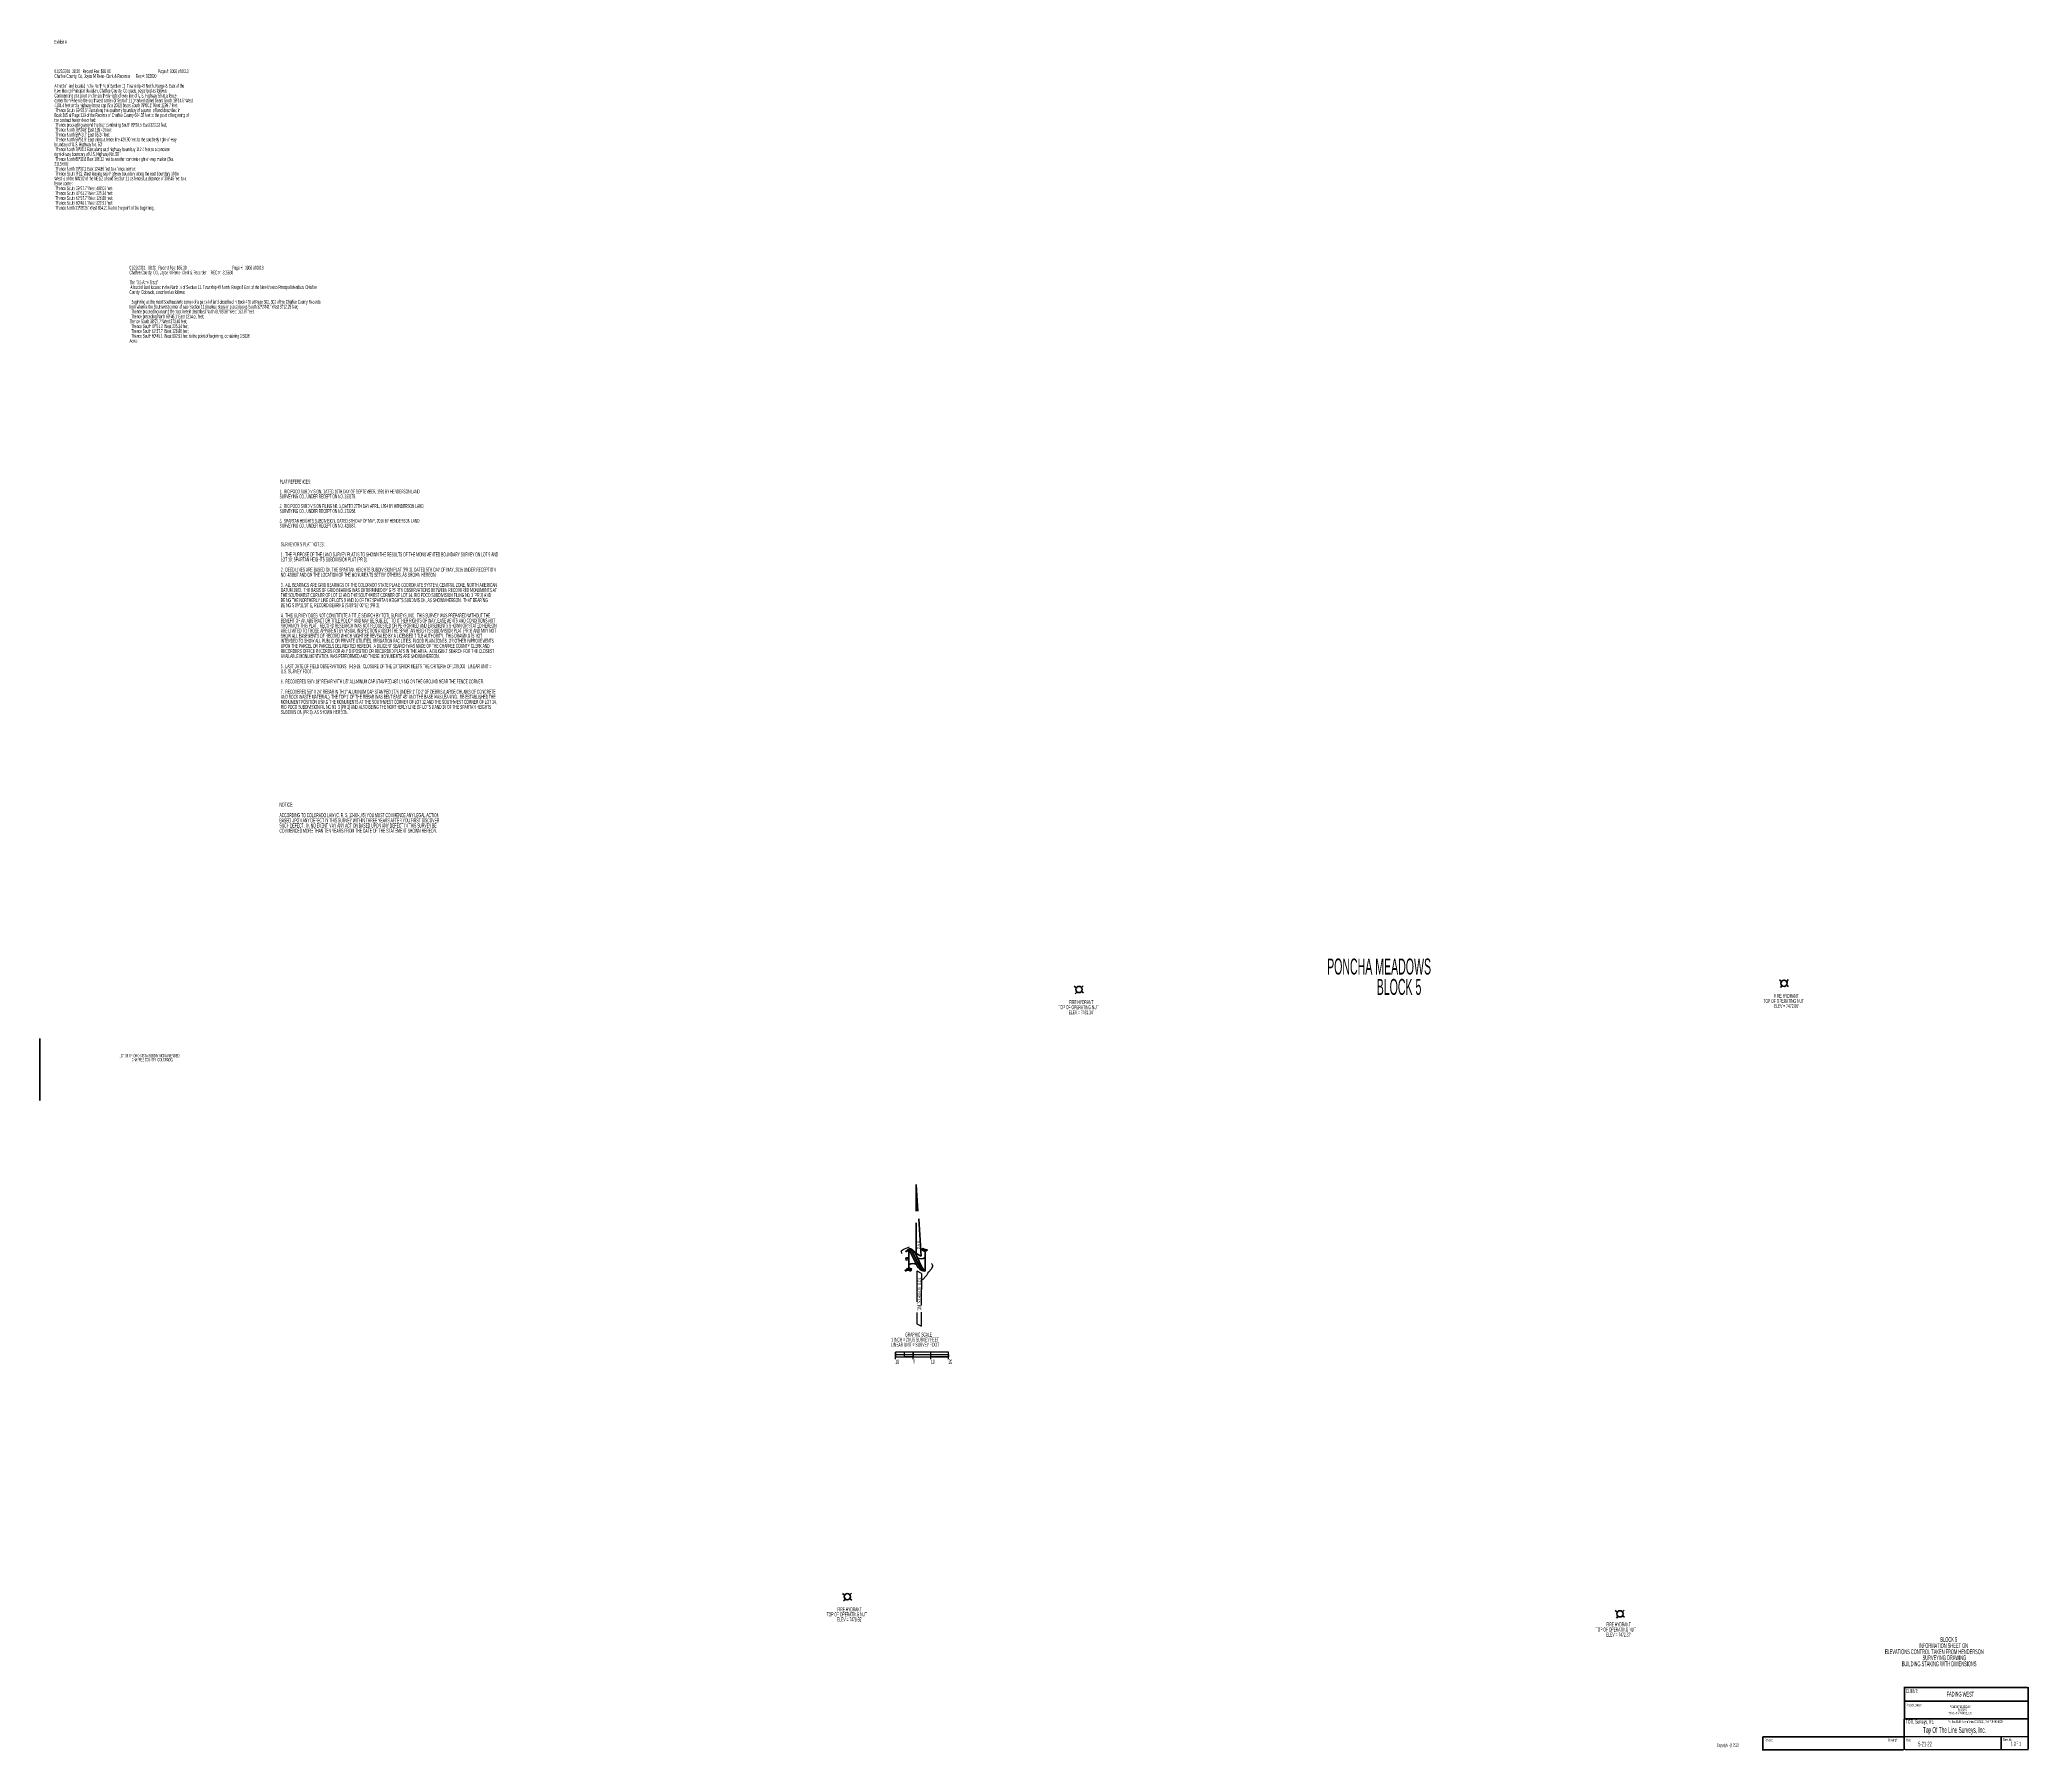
# Model space of a CAD drawing. Extents: x 2835785 to 2851632, y 1243954 to 1251877.
# Drawn here: x 2849944 to 2851632, y 1247107 to 1248559 of the extents above; entities that cross this region are included whole.
import ezdxf

# ---------------------------------------------------------------- set-up
doc = ezdxf.new("R2010")
doc.units = 0
doc.header["$MEASUREMENT"] = 0
for name, color, linetype, true_color in [('Dot_Layer', 7, 'Continuous', 0x000000), ('Layout', 5, 'Continuous', 0x0000ff), ('Text', 5, 'Continuous', 0x0000ff)]:
    doc.layers.add(name, color=color, linetype=linetype, true_color=true_color)

msp = doc.modelspace()

# ---------------------------------------------------------------- linework, layer by layer
at = {"layer": 'Dot_Layer', "color": 18, "linetype": 'ByBlock', "lineweight": 25, "ltscale": 30, "true_color": 0x000000}
msp.add_line((2850688.5, 1247514.3), (2850692.3, 1247512.1), dxfattribs=at)
at = {"layer": 'Layout', "color": 18, "linetype": 'ByBlock', "lineweight": 50, "ltscale": 30, "true_color": 0x000000}
for p, q in [((2850823.5, 1247754.6), (2850822, 1247755.7)), ((2850828.2, 1247754.5), (2850829.7, 1247756)), ((2851422, 1247759.9), (2851420.5, 1247761)), ((2851422.6, 1247756), (2851421.4, 1247754.7)), ((2851426.7, 1247759.8), (2851428.1, 1247761.3)), ((2851426.8, 1247756.4), (2851428.3, 1247755.3)), ((2850824.2, 1247750.6), (2850823, 1247749.3)), ((2850828.3, 1247751.1), (2850829.9, 1247750)), ((2850627, 1247239.3), (2850625.5, 1247240.4)), ((2850627.6, 1247235.4), (2850626.4, 1247234)), ((2850631.7, 1247239.2), (2850633.1, 1247240.7)), ((2850631.8, 1247235.8), (2850633.3, 1247234.7)), ((2851282.7, 1247224.8), (2851281.2, 1247225.9)), ((2851283.4, 1247220.9), (2851282.2, 1247219.5)), ((2851287.4, 1247224.7), (2851288.9, 1247226.2)), ((2851287.5, 1247221.3), (2851289, 1247220.2))]:
    msp.add_line(p, q, dxfattribs=at)
at = {"layer": 'Layout', "color": 5, "linetype": 'ByBlock', "lineweight": 80, "ltscale": 30, "true_color": 0x0000ff}
for p, q in [((2849944.3, 1247658.8), (2849944.3, 1247711.3)), ((2851631.2, 1247160.7), (2851526.2, 1247160.7)), ((2851631.3, 1247149.1), (2851526.3, 1247149.1)), ((2851526.6, 1247159.9), (2851526.5, 1247107.8)), ((2851631.7, 1247108.4), (2851631.7, 1247160.9)), ((2851631.3, 1247134.1), (2851526.3, 1247134.1)), ((2851482.3, 1247118.6), (2851406.6, 1247118.6)), ((2851406.6, 1247118.6), (2851406.6, 1247107.4)), ((2851526.6, 1247118.6), (2851481.6, 1247118.6)), ((2851631.6, 1247119.1), (2851526.3, 1247118.7)), ((2851608.8, 1247107.7), (2851608.7, 1247119)), ((2851405.9, 1247107.8), (2851480.9, 1247107.8)), ((2851480.9, 1247107.8), (2851525.9, 1247107.8)), ((2851527.2, 1247107.9), (2851631.6, 1247107.8))]:
    msp.add_line(p, q, dxfattribs=at)
at = {"layer": 'Layout', "color": 5, "linetype": 'ByBlock', "lineweight": 50, "ltscale": 30, "true_color": 0x0000ff}
for p, q in [((2850687.9, 1247564.7), (2850687.9, 1247587.4)), ((2850688, 1247587.1), (2850689.4, 1247564.9)), ((2850687.9, 1247529), (2850687.9, 1247555)), ((2850690.1, 1247558.3), (2850692.3, 1247526.7)), ((2850681.8, 1247530.8), (2850681.8, 1247516.5)), ((2850683.2, 1247529.8), (2850689.8, 1247516.7)), ((2850685, 1247529.9), (2850691.2, 1247517.2)), ((2850686.7, 1247530.1), (2850692.4, 1247517.9)), ((2850692.3, 1247526.6), (2850687.9, 1247529)), ((2850695.5, 1247531), (2850695.5, 1247514))]:
    msp.add_line(p, q, dxfattribs=at)
at = {"layer": 'Layout', "color": 5, "linetype": 'ByBlock', "lineweight": 25, "ltscale": 30, "true_color": 0x0000ff}
for p, q in [((2850678, 1247532.8), (2850682.4, 1247534.6)), ((2850675.3, 1247530.8), (2850675.4, 1247531.2)), ((2850675.4, 1247530.3), (2850675.3, 1247530.8)), ((2850675.4, 1247531.2), (2850675.7, 1247531.5)), ((2850675.8, 1247529.2), (2850675.4, 1247530.3)), ((2850675.7, 1247531.5), (2850676.1, 1247531.8)), ((2850676.1, 1247529), (2850675.8, 1247529.2)), ((2850676.1, 1247531.8), (2850676.9, 1247532.2)), ((2850677, 1247532.3), (2850678, 1247532.7)), ((2850692.9, 1247531.9), (2850693.8, 1247533.4)), ((2850700.9, 1247520.3), (2850701.3, 1247520)), ((2850701.4, 1247516.9), (2850701, 1247515.8)), ((2850701.4, 1247520), (2850701.6, 1247519.5)), ((2850701.7, 1247517.9), (2850701.4, 1247516.9)), ((2850701.6, 1247519.5), (2850701.8, 1247518.7)), ((2850701.8, 1247518.6), (2850701.7, 1247517.9)), ((2850683.9, 1247515.9), (2850683.5, 1247514)), ((2850688.5, 1247514.2), (2850688.5, 1247487.9)), ((2850692.4, 1247512), (2850692.3, 1247484.9)), ((2850696.6, 1247510.2), (2850693.4, 1247506.6)), ((2850697, 1247510.7), (2850696.6, 1247510.2)), ((2850697.3, 1247511.3), (2850697, 1247510.7)), ((2850697.2, 1247511.1), (2850697.9, 1247512.2)), ((2850698, 1247512.3), (2850698.6, 1247513.2)), ((2850698.6, 1247513.2), (2850701.1, 1247516)), ((2850688.5, 1247478.9), (2850688.5, 1247469.2)), ((2850688.5, 1247469.2), (2850692.5, 1247467.1)), ((2850692.5, 1247467.1), (2850692.5, 1247479.1))]:
    msp.add_line(p, q, dxfattribs=at)
at = {"layer": 'Layout', "color": 5, "linetype": 'ByBlock', "ltscale": 30, "true_color": 0x0000ff}
for p, q in [((2850670.5, 1247439.3), (2850670.5, 1247445.2)), ((2850670.5, 1247441.2), (2850670.5, 1247445.2)), ((2850670.5, 1247443.2), (2850715.5, 1247443.2)), ((2850678, 1247441.2), (2850678, 1247445.2)), ((2850685.5, 1247439.3), (2850685.5, 1247445.2)), ((2850685.5, 1247441.2), (2850685.5, 1247445.2)), ((2850700.5, 1247439.3), (2850700.5, 1247445.2)), ((2850715.5, 1247439.3), (2850715.5, 1247445.2))]:
    msp.add_line(p, q, dxfattribs=at)
for points in [[(2850670.5, 1247441.2), (2850715.5, 1247441.2), (2850715.5, 1247445.2), (2850670.5, 1247445.2), (2850670.5, 1247441.2)], [(2850670.5, 1247443.2), (2850678, 1247443.2), (2850678, 1247445.2), (2850670.5, 1247445.2), (2850670.5, 1247443.2)], [(2850678, 1247443.2), (2850685.5, 1247443.2), (2850685.5, 1247441.2), (2850678, 1247441.2), (2850678, 1247443.2)], [(2850685.5, 1247443.2), (2850700.5, 1247443.2), (2850700.5, 1247445.2), (2850685.5, 1247445.2), (2850685.5, 1247443.2)], [(2850700.5, 1247443.2), (2850715.5, 1247443.2), (2850715.5, 1247441.2), (2850700.5, 1247441.2), (2850700.5, 1247443.2)]]:
    msp.add_lwpolyline(points, dxfattribs=at)
at = {"layer": 'Layout', "color": 18, "linetype": 'ByBlock', "lineweight": 50, "ltscale": 30, "true_color": 0x000000}
for centre in [(2850826.1, 1247752.9), (2851424.5, 1247758.2), (2850629.5, 1247237.6), (2851285.3, 1247223.1)]:
    msp.add_circle(centre, 2.66, dxfattribs=at)
at = {"layer": 'Layout', "color": 5, "linetype": 'ByBlock', "lineweight": 25, "ltscale": 30, "true_color": 0x0000ff}
for centre, radius, start, end in [((2850684.6, 1247523.9), 5.57, 170.5733, 188.4775), ((2850680.4, 1247521.2), 3.57, 67.5387, 114.2002), ((2850680.4, 1247522.1), 3.07, 63.4349, 116.5651), ((2850680.5, 1247520.3), 3.07, 63.4349, 116.5651)]:
    msp.add_arc(centre, radius, start, end, dxfattribs=at)
at = {"layer": 'Layout', "color": 5, "linetype": 'ByBlock', "lineweight": 50, "ltscale": 30, "true_color": 0x0000ff}
for centre, radius, start, end in [((2850684.5, 1247527.5), 6.08, 122.9934, 153.5057), ((2850681.9, 1247528.5), 3.31, 23.7858, 149.2587), ((2850681, 1247528.4), 2.62, 30.8007, 136.0702), ((2850682.6, 1247528.8), 4.11, 79.4895, 110.4107), ((2850685.1, 1247512.9), 7.5, 63.7832, 115.6677), ((2850681.1, 1247526.6), 6.57, 31.7455, 69.9288), ((2850692, 1247530.3), 5.89, 237.7244, 306.5077), ((2850698.5, 1247522.6), 9.11, 216.5471, 250.3648), ((2850707.7, 1247527.1), 17.8, 211.1163, 226.9444), ((2850695.3, 1247534.5), 3.54, 228.1797, 312.632), ((2850696.1, 1247535.4), 3.81, 224.9575, 295.0171), ((2850697.3, 1247536.6), 4.75, 222.4226, 274.4377), ((2850682, 1247512.9), 3.54, 56.3207, 163.4018), ((2850681.7, 1247511.7), 3.81, 58.11, 144.1977), ((2850681.1, 1247509.8), 4.79, 59.4021, 121.0317), ((2850695.2, 1247520.8), 6.76, 217.2673, 272.7345)]:
    msp.add_arc(centre, radius, start, end, dxfattribs=at)

# ---------------------------------------------------------------- texts
at = {"layer": 'Layout'}
for s, height, width, p in [('Exhibit A', 3.26, 0.49368, (2849956.7, 1248555.4)), ('01/22/2001  08:20   Record Fee: $65.00                                                      Page #: 0006 of 0013', 3.2583, 0.49368, (2849956.7, 1248530.5)), ('Chaffee County, Co, Joyce M Reno- Clerk & Recorder      Rec #: 315630', 3.258, 0.49368, (2849956.7, 1248526.4)), ('A tract of land located in the North ½ of Section 11, Township 49 North, Range 8. East of the ', 3.258, 0.49368, (2849956.7, 1248518.1)), ('Commencing at a point on the southerly right-of-way line of U.S. Highway 50 at a fence ', 3.258, 0.49368, (2849956.7, 1248509.8)), ('New Mexico Principal Meridian, Chaffee County, Colorado, described as follows:', 3.258, 0.49368, (2849956.7, 1248514)), ("corner from whence the southwest corner of Section 11 (marked stone) bears South 18º14.5' West ", 3.258, 0.49368, (2849956.7, 1248505.7)), ("4184.4 feet and a highway brass cap (Sta 2082) bears South 79º00.1' West 1299.7 feet:", 3.258, 0.49368, (2849956.7, 1248501.6)), ('Book 385 at Page 139 of the Records of Chaffee County 664.02 feet to the point of beginning of ', 3.258, 0.49368, (2849956.7, 1248493.3)), ("^IThence South 89º28.5' East along the southerly boundary of a parcel of land described in ", 3.258, 0.49368, (2849956.7, 1248497.4)), ('the contract herein described:', 3.258, 0.49368, (2849956.7, 1248489.1)), ("^IThence proceeding around the tract continuing South 89º28.5' East 323.33 feet,", 3.258, 0.49368, (2849956.7, 1248485)), ("^IThence North 76º04.6' East 139.43 feet:", 3.258, 0.49368, (2849956.7, 1248480.9)), ("^IThence North 59º43.7' East 85.24 feet:", 3.258, 0.49368, (2849956.7, 1248476.7)), ('boundary of U.S. Highway No. 50:', 3.258, 0.49368, (2849956.7, 1248468.4)), ('right-of-way boundary of U.S. Highway No. 50:', 3.258, 0.49368, (2849956.7, 1248460.2)), ("^IThence North 56º51.9' East along a fence line 429.90 feet to the southerly right-of-way ", 3.258, 0.49368, (2849956.7, 1248472.6)), ('^IThence North 79º00.1 East along said highway boundary 112.4 feet to a concrete ', 3.258, 0.49368, (2849956.7, 1248464.3)), ('2113+00):', 3.26, 0.49368, (2849956.7, 1248451.9)), ('^IThence North 60º00.6 East 106.12 feet to another concrete right-of-way marker (Sta ', 3.258, 0.49368, (2849956.7, 1248456)), ('^IThence North 79º00.1 East 124.86 feet to a fence corner:', 3.258, 0.49368, (2849956.7, 1248447.7)), ("^IThence South 0º02' West leaving said highway boundary along the east boundary of the ", 3.258, 0.49368, (2849956.7, 1248443.6)), ('West ½ of the NW1/2 of the NE1/2 of said Section 11 as fenced, a distance of 308.48 feet to a ', 3.258, 0.49368, (2849956.7, 1248439.5)), ('fence corner:', 3.258, 0.49368, (2849956.7, 1248435.3)), ("^IThence South 39º27.7' West 498.05 feet:", 3.258, 0.49368, (2849956.7, 1248431.2)), ("^IThence South 47º51.2' West 225.34 feet:", 3.258, 0.49368, (2849956.7, 1248427)), ("^IThence South 62º37.7' West 126.88 feet:", 3.258, 0.49368, (2849956.7, 1248422.9)), ("^IThence South 60º46.1' West 629.91 feet:", 3.258, 0.49368, (2849956.7, 1248418.8)), ('^IThence North 01º05\'36" West 834.21 feet to the point of the beginning.', 3.258, 0.49368, (2849956.7, 1248414.6)), ('01/22/2001   08:20   Record Fee: $65.00                                                    Page #:  0008 of 0013', 3.2583, 0.49368, (2850020.4, 1248363.8)), ('Chaffee County, CO, Joyce M Reno- Clerk & Recorder     REC #:  315630', 3.258, 0.49368, (2850020.4, 1248359.7)), ('The "3.5 Acre Tract" ', 3.258, 0.49368, (2850020.4, 1248351.4)), ('County, Colorado, described as follows:', 3.258, 0.49368, (2850020.4, 1248343.1)), ('^IA tract of land located in the North ½ of Section 11, Township 49 North, Range 8 East of the New Mexico Principal Meridian, CHaffee ', 3.2583, 0.49368, (2850020.4, 1248347.3)), ('from whence the Southwest corner of said Section 11 (marked stone in place) bears South 32º24\'41" West 3712.25 feet; ', 3.2583, 0.49368, (2850020.4, 1248330.7)), ('^I^IThence proceeding around the tract herein described North 01º05\'36" West 163.87 feet;', 3.258, 0.49368, (2850020.4, 1248326.6)), ('^I^IBeginning as the most Southeasterly corner of a parcel of land described in Book 470 at Page 302, 303 of the Chaffee County Records ', 3.2583, 0.49368, (2850020.4, 1248334.8)), ("Thence South 39º27.7' West 270.40 feet;", 3.258, 0.49368, (2850020.4, 1248318.3)), ("^I^IThence preceding North 60º46.1' East 1214.o1 feet;", 3.258, 0.49368, (2850020.4, 1248322.4)), ("^I^IThence South 47º51.2' West 225.34 feet;", 3.258, 0.49368, (2850020.4, 1248314.1)), ("^I^IThence South 62º37.7' West 126.88 feet;", 3.258, 0.49368, (2850020.4, 1248310)), ('Acres', 3.26, 0.49368, (2850020.4, 1248301.7)), ("^I^IThence South 60º46.1' West 692.91 feet to the point of beginning, containing 3.5036 ", 3.258, 0.49368, (2850020.4, 1248305.9)), ('PLAT REFERENCES:', 3.258, 0.49368, (2850147.8, 1248182.2)), ('1.  RIO POCO SUBDIVISION, DATED 10TH DAY OF SEPTEMBER, 1991 BY HENDERSON LAND ', 3.258, 0.49368, (2850147.8, 1248173.9)), ('SURVEYING CO., UNDER RECEPTION NO. 263178.', 3.258, 0.49368, (2850147.8, 1248169.7)), ('2.  RIO POCO SUBDIVISION FILING N0. 3, DATED 27TH DAY APRIL, 1994 BY HENDERSON LAND ', 3.258, 0.49368, (2850147.8, 1248161.5)), ('SURVEYING CO., UNDER RECEPTION NO. 273266.', 3.258, 0.49368, (2850147.8, 1248157.3)), ('3.  SPARTAN HEIGHTS SUBDIVISION, DATED 5TH DAY OF MAY, 2016 BY HENDERSON LAND ', 3.258, 0.49368, (2850147.8, 1248149)), ('SURVEYING CO., UNDER RECEPTION NO. 428887.', 3.258, 0.49368, (2850147.8, 1248144.9)), ("SURVEYOR'S PLAT NOTES:", 3.395, 0.493735, (2850148.8, 1248129)), ('2.  DEED LINES ARE BASED ON THE SPARTAN HEIGHTS SUBDIVISION PLAT (PR 3), DATED 5TH DAY OF MAY, 2016 UNDER RECEPTION ', 3.395, 0.493735, (2850148.8, 1248107.5)), ('1.  THE PURPOSE OF THE LAND SURVEY PLAT IS TO SHOWN THE RESULTS OF THE MONUMENTED BOUNDARY SURVEY ON LOT 9 AND ', 3.395, 0.493735, (2850148.8, 1248120.4)), ('LOT 10; SPARTAN HEIGHTS SUBDIVISION PLAT (PR 3).', 3.395, 0.493735, (2850148.8, 1248116.1)), ('3.  ALL BEARINGS ARE GRID BEARINGS OF THE COLORADO STATE PLANE COORDINATE SYSTEM, CENTRAL ZONE, NORTH AMERICAN ', 3.395, 0.493735, (2850148.8, 1248094.5)), ('NO. 428887 AND ON THE LOCATION OF THE MONUMENTS SET BY OTHERS, AS SHOWN HEREON.', 3.395, 0.493735, (2850148.8, 1248103.1)), ('DATUM 1983.  THE BASIS OF GRID BEARING WAS DETERMINED BY GPS RTK OBSERVATIONS BETWEEN RECOVERED MONUMENTS AT ', 3.395, 0.493735, (2850148.8, 1248090.2)), ('THE SOUTHWEST CORNER OF LOT 12 AND THE SOUTHWEST CORNER OF LOT 14, RIO POCO SUBDIVISION FILING N0. 3 [PR 2] AND ', 3.395, 0.493735, (2850148.8, 1248085.9)), ('BEING THE NORTHERLY LINE OF LOTS 9 AND 10 OF THE SPARTAN HEIGHTS SUBDIVISION, AS SHOWN HEREON.  THAT BEARING ', 3.395, 0.493735, (2850148.8, 1248081.6)), ('BEING S 89%%D11\'10" E, RECORD BEARING (S 89%%D35\' 00" E) (PR 3).', 3.395, 0.493735, (2850148.8, 1248077.3)), ('4.  THIS SURVEY DOES NOT CONSTITUTE A TITLE SEARCH BY TOTL SURVEYS, INC.  THIS SURVEY WAS PREPARED WITHOUT THE ', 3.395, 0.493735, (2850148.8, 1248068.6)), ('ARE LIMITED TO THOSE APPARENT BY VISUAL INSPECTION AND/OR THE SPARTAN HEIGHTS SUBDIVISION PLAT (PR 3) AND MAY NOT ', 3.395, 0.493735, (2850148.8, 1248055.7)), ('SHOWN ON THIS PLAT.  RECORD RESEARCH WAS NOT REQUESTED OR PERFORMED AND EASEMENTS SHOWN OR STATED HEREON ', 3.395, 0.493735, (2850148.8, 1248060)), ('BENEFIT OF AN ABSTRACT OR TITLE POLICY AND MAY BE SUBJECT TO OTHER RIGHTS OF WAY, EASEMENTS AND CONDITIONS NOT ', 3.395, 0.493735, (2850148.8, 1248064.3)), ('SHOW ALL EASEMENTS OF RECORD WHICH MIGHT BE REVEALED BY A LICENSED TITLE AUTHORITY.  THIS DRAWING IS NOT ', 3.395, 0.493735, (2850148.8, 1248051.4)), ('INTENDED TO SHOW ALL PUBLIC OR PRIVATE UTILITIES, IRRIGATION FACILITIES, FLOOD PLAIN ZONES, OR OTHER IMPROVEMENTS ', 3.395, 0.493735, (2850148.8, 1248047.1)), ('UPON THE PARCEL OR PARCELS DELINEATED HEREON.  A DILIGENT SEARCH WAS MADE OF THE CHAFFEE COUNTY CLERK AND ', 3.395, 0.493735, (2850148.8, 1248042.8)), ('RECORDERS OFFICE RECORDS FOR ANY DEPOSITED OR RECORDED PLATS IN THE AREA.  A DILIGENT SEARCH FOR THE CLOSEST ', 3.395, 0.493735, (2850148.8, 1248038.4)), ('AVAILABLE MONUMENTATION WAS PERFORMED AND THOSE MONUMENTS ARE SHOWN HEREON.', 3.395, 0.493735, (2850148.8, 1248034.1)), ('5.  LAST DATE OF FIELD OBSERVATIONS:  9-19-19.  CLOSURE OF THE EXTERIOR MEETS THE CRITERIA OF 1/30,000.  LINEAR UNIT = ', 3.395, 0.493735, (2850148.8, 1248025.5)), ('U.S. SURVEY FOOT.', 3.395, 0.493735, (2850148.8, 1248021.2)), ('6.  RECOVERED 5/8"x 18" REBAR WITH 1/5" ALUMINUM CAP STAMPED 487 LYING ON THE GROUND NEAR THE FENCE CORNER.', 3.395, 0.493735, (2850148.8, 1248012.6)), ('7.  RECOVERED 5/8" X 24" REBAR WITH 1" ALUMINUM CAP STAMPED 1776 UNDER 1\' TO 2\' OF DEBRIS (LARGE CHUNKS OF CONCRETE ', 3.395, 0.493735, (2850148.8, 1248003.9)), ("AND ROCK WASTE MATERIAL), THE TOP 1' OF THE REBAR WAS BENT EAST 45%%D AND THE BASE WAS LEANING.  RE-ESTABLISHED THE ", 3.395, 0.493735, (2850148.8, 1247999.6)), ('SUBDIVISION (PR 3), AS SHOWN HEREON.', 3.395, 0.493735, (2850148.8, 1247986.7)), ('MONUMENT POSITION USING THE MONUMENTS AT THE SOUTHWEST CORNER OF LOT 12 AND THE SOUTHWEST CORNER OF LOT 14, ', 3.395, 0.493735, (2850148.8, 1247995.3)), ('RIO POCO SUBDIVISION FILING N0. 3 [PR 2] AND ALSO BEING THE NORTHERLY LINE OF LOTS 9 AND 10 OF THE SPARTAN HEIGHTS ', 3.395, 0.493735, (2850148.8, 1247991)), ('NOTICE:', 3.48, 0.493881, (2850147.7, 1247908)), ('ACCORDING TO COLORADO LAW (C. R. S. 13-80-105) YOU MUST COMMENCE ANY LEGAL ACTION ', 3.477, 0.493881, (2850147.7, 1247899.1)), ('SUCH DEFECT.  IN NO EVENT MAY ANY ACTION BASED UPON ANY DEFECT IN THIS SURVEY BE ', 3.477, 0.493881, (2850147.7, 1247890.3)), ('COMMENCED MORE THAN TEN YEARS FROM THE DATE OF THE STATEMENT SHOWN HEREON.', 3.477, 0.493881, (2850147.7, 1247885.9)), ('BASED UPON ANY DEFECT IN THIS SURVEY WITHIN THREE YEARS AFTER YOU FIRST DISCOVER ', 3.477, 0.493881, (2850147.7, 1247894.7)), ('PONCHA MEADOWS', 13.578, 0.493958, (2851036.7, 1247765.6)), ('BLOCK 5', 13.58, 0.493958, (2851078.8, 1247748.3)), ('TOP OF OPERATING NUT', 3.395, 0.493735, (2850808.6, 1247736.2)), ('FIRE HYDRANT', 3.395, 0.493735, (2850817.7, 1247740.5)), ('TOP OF OPERATING NUT', 3.395, 0.493735, (2851407, 1247741.5)), ("ELEV = 7472.06'", 3.395, 0.493735, (2851415.9, 1247737.2)), ('FIRE HYDRANT', 3.395, 0.493735, (2851416.1, 1247745.8)), ("ELEV = 7481.14'", 3.395, 0.493735, (2850817.4, 1247731.9)), ('LOT 39 OF ORO VISTA SUBDIVISION AMENDED', 2.715, 0.494403, (2850011.8, 1247695.4)), ('CHAFFEE COUNTY, COLORADO.', 2.715, 0.494403, (2850022.3, 1247692)), ('LINEAR UNIT = SURVEY FOOT', 3.395, 0.493735, (2850666.7, 1247449.8)), ('1 INCH = 20 US SURVEY FEET', 3.395, 0.493735, (2850666.9, 1247454.1)), ('GRAPHIC SCALE', 3.395, 0.493735, (2850678.7, 1247458.4)), ('10', 3.39, 0.493735, (2850670.5, 1247435.5)), ('0', 3.39, 0.493735, (2850685.5, 1247435.5)), ('10', 3.39, 0.493735, (2850700.5, 1247435.5)), ('20', 3.39, 0.493735, (2850715.5, 1247435.5)), ('TOP OF OPERATING NUT', 3.395, 0.493735, (2850612, 1247220.9)), ("ELEV = 7478.55'", 3.395, 0.493735, (2850620.9, 1247216.6)), ('FIRE HYDRANT', 3.395, 0.493735, (2850621.1, 1247225.2)), ('FIRE HYDRANT', 3.395, 0.493735, (2851273.7, 1247212.4)), ('TOP OF OPERATING NUT', 3.395, 0.493735, (2851264.6, 1247208.1)), ("ELEV = 7472.37'", 3.395, 0.493735, (2851273.5, 1247203.8)), ('INFORMATION SHEET ON', 4.073, 0.494032, (2851538.9, 1247194.1)), ('BLOCK 5', 4.07, 0.494032, (2851557.2, 1247199.3)), ('ELEVATIONS CONTROL TAKEN FROM HENDERSON ', 4.073, 0.494032, (2851510, 1247188.9)), ('BUILDING STAKING WITH DIMENSIONS', 4.073, 0.494032, (2851524.4, 1247178.6)), ('SURVEYING DRAWING', 4.073, 0.494032, (2851542, 1247183.8)), ('CLIENT:', 3.39, 0.493735, (2851527.7, 1247155.9)), ('Project Location:', 2.173, 0.494096, (2851528.3, 1247144.6)), ('FADING WEST', 4.073, 0.494032, (2851562.4, 1247152.9)), ('TOTL Surveys, Inc.', 3.395, 0.493735, (2851527.8, 1247129.9)), ('PONCHA SPRINGS, CO', 2.173, 0.494096, (2851563.6, 1247137.7)), ('Po. Box 5146- Buena Vista, CO 81211, Tel. 719-395-6630.', 2.173, 0.494096, (2851563.6, 1247130.5)), ('PONCHA MEADOWS', 2.173, 0.494096, (2851565.1, 1247143.2)), ('BLOCK 5', 2.17, 0.494096, (2851571.9, 1247140.5)), ('Copyright  @ 2022', 2.715, 0.494403, (2851367.4, 1247110.4)), ('Revised:', 2.17, 0.494096, (2851408.3, 1247114.9)), ('Drawing#', 2.17, 0.494096, (2851512.9, 1247115)), ('Date:', 2.17, 0.494096, (2851528.4, 1247114.9)), ('5-21-22', 4.07, 0.494032, (2851538.3, 1247110.6)), ('Top Of The Line Surveys, Inc.', 4.888, 0.493785, (2851542.3, 1247122.1)), ('Sheet No.', 2.17, 0.494096, (2851610.1, 1247115.3)), ('1 OF 1', 3.39, 0.493735, (2851617, 1247111.2))]:
    msp.add_text(s, height=height, dxfattribs=dict(at, width=width)).set_placement(p)
at = {"layer": 'Text', "width": 0.493735}
for s, height, p in [('U.S.A.', 3.39, (2850688, 1247539.7)), ('TOTL SURVEYS, INC.', 3.395, (2850688.9, 1247508.4))]:
    msp.add_text(s, height=height, rotation=269.9784, dxfattribs=at).set_placement(p)

doc.saveas('drawing.dxf')
